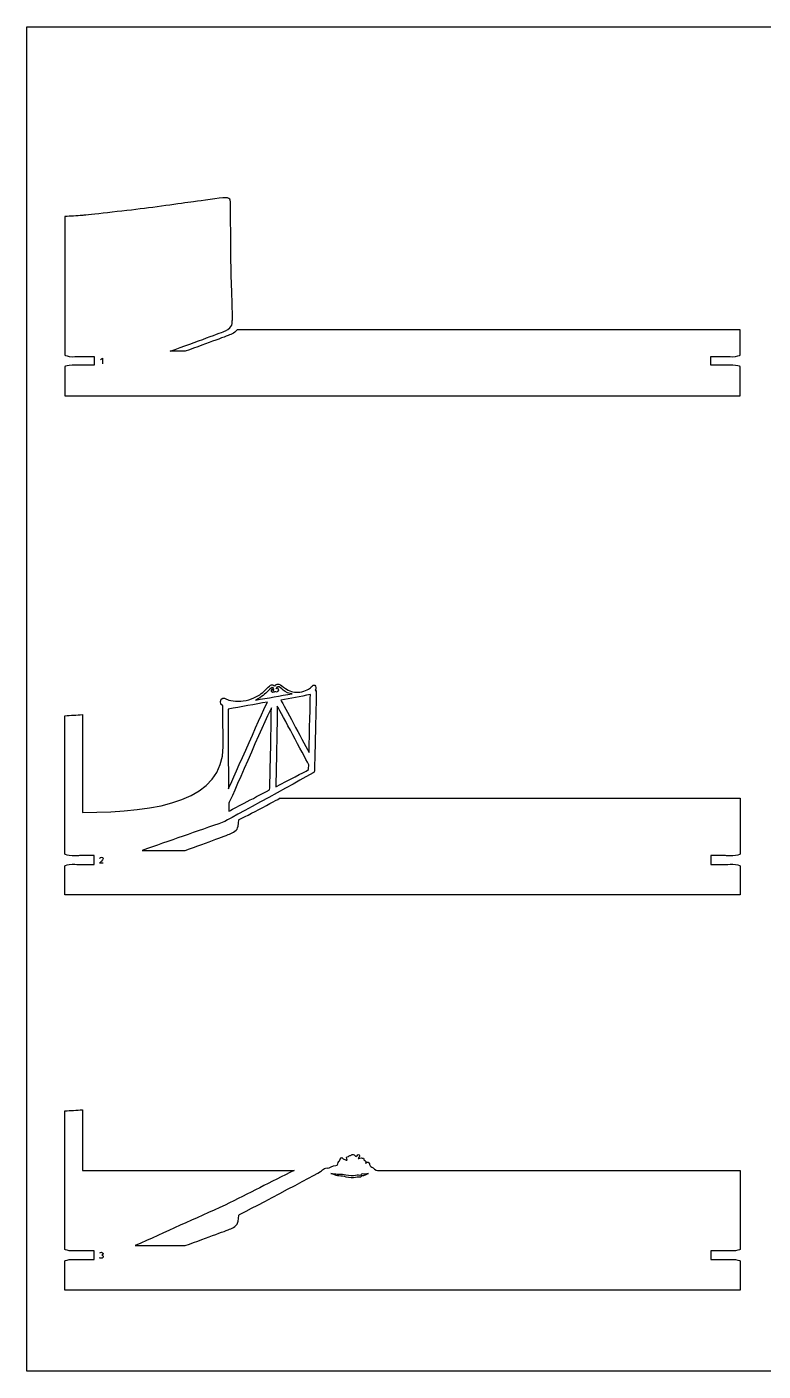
# Model space of a CAD drawing. Extents: x 0 to 1250, y 0 to 460.
# Drawn here: x 0.1 to 251.8, y 0.1 to 460.1 of the extents above; entities that cross this region are included whole.
import ezdxf

# ---------------------------------------------------------------- set-up
doc = ezdxf.new("R2010")
doc.units = 0
doc.header["$MEASUREMENT"] = 0
doc.layers.add('DEFAULT', color=18, linetype='CONTINUOUS')

msp = doc.modelspace()

# ---------------------------------------------------------------- linework, layer by layer
at = {"layer": 'DEFAULT', "color": 18}
msp.add_lwpolyline([(1250.13, 0.12), (0.12, 0.12), (0.12, 460.12), (1250.13, 460.12)], close=True, dxfattribs=at)
for points in [[(25.28, 346.27), (25.93, 346.79), (25.93, 344.84)], [(23.1, 38.29), (23.1, 41.29)]]:
    msp.add_lwpolyline(points, dxfattribs=at)
at = {"layer": 'DEFAULT', "color": 1}
for points, knots in [([(233.95, 347.32), (233.95, 346.32), (233.95, 345.32), (233.95, 344.32), (235.62, 344.32), (237.28, 344.32), (238.95, 344.32), (239.29, 344.32), (240.07, 344.37), (241.45, 344.37), (242.83, 344.37), (243.95, 343.92), (243.95, 343.87), (243.95, 340.54), (243.95, 337.2), (243.95, 333.87), (167, 333.87), (90.05, 333.87), (13.1, 333.87), (13.1, 337.2), (13.1, 340.54), (13.1, 343.87), (13.1, 343.92), (14.22, 344.37), (15.6, 344.37), (16.99, 344.37), (17.76, 344.32), (18.11, 344.32), (19.77, 344.32), (21.44, 344.32), (23.1, 344.32), (23.1, 345.32), (23.1, 346.32), (23.1, 347.32), (21.44, 347.32), (19.77, 347.32), (18.11, 347.32), (17.76, 347.32), (16.99, 347.27), (15.6, 347.27), (14.22, 347.27), (13.1, 347.72), (13.1, 347.77), (13.1, 363.58), (13.1, 379.39), (13.1, 395.2), (15.1, 395.33), (17.1, 395.46), (19.1, 395.58), (19.1, 395.58), (31.34, 396.93), (38.87, 397.81), (46.4, 398.7), (55.45, 400.11), (58.45, 400.46), (61.45, 400.81), (67.74, 401.87), (68.68, 401.64), (69.44, 401.45), (69.66, 401.03), (69.72, 400.26), (69.74, 400.07), (69.74, 399.86), (69.74, 399.64), (69.74, 399.44), (69.74, 398.72), (69.75, 397.63), (69.77, 392.48), (69.86, 379.14), (69.95, 375.24), (69.96, 375.01), (69.96, 374.81), (69.97, 374.65), (70, 373.84), (70.04, 372.65), (70.09, 371.3), (70.19, 368.54), (70.32, 365.1), (70.37, 362.7), (70.39, 361.89), (70.41, 361.2), (70.41, 360.7), (70.41, 360.3), (70.4, 360.02), (70.38, 359.89), (70.27, 358.89), (70.62, 357.36), (67.97, 356.13), (66.83, 355.59), (58.34, 352.48), (49.08, 349.11), (50.79, 349.11), (52.51, 349.11), (54.23, 349.11), (62.12, 351.96), (69.03, 354.5), (70.09, 354.99), (71.06, 355.45), (71.63, 355.94), (71.96, 356.43), (129.29, 356.43), (186.62, 356.43), (243.95, 356.43), (243.95, 353.54), (243.95, 350.66), (243.95, 347.77), (243.95, 347.72), (242.83, 347.27), (241.45, 347.27), (240.07, 347.27), (239.29, 347.32), (238.95, 347.32), (237.28, 347.32), (235.62, 347.32), (233.95, 347.32)], [14.17, 14.17, 14.17, 14.17, 22.67, 22.67, 22.67, 36.84, 36.84, 36.84, 37.84, 37.84, 37.84, 38.84, 38.84, 38.84, 67.18, 67.18, 67.18, 721.55, 721.55, 721.55, 749.89, 749.89, 749.89, 750.89, 750.89, 750.89, 751.89, 751.89, 751.89, 766.06, 766.06, 766.06, 774.56, 774.56, 774.56, 788.73, 788.73, 788.73, 789.73, 789.73, 789.73, 790.73, 790.73, 790.73, 925.18, 925.18, 925.18, 926.18, 926.18, 926.18, 927.18, 927.18, 927.18, 928.18, 928.18, 928.18, 929.18, 929.18, 929.18, 930.18, 930.18, 930.18, 931.18, 931.18, 931.18, 932.18, 932.18, 932.18, 933.18, 933.18, 933.18, 934.18, 934.18, 934.18, 935.18, 935.18, 935.18, 936.18, 936.18, 936.18, 937.18, 937.18, 937.18, 938.18, 938.18, 938.18, 939.18, 939.18, 939.18, 940.18, 940.18, 940.18, 954.79, 954.79, 954.79, 955.79, 955.79, 955.79, 956.79, 956.79, 956.79, 1444.32, 1444.32, 1444.32, 1468.86, 1468.86, 1468.86, 1469.86, 1469.86, 1469.86, 1470.86, 1470.86, 1470.86, 1485.03, 1485.03, 1485.03, 1485.03]), ([(238.95, 176.52), (239.29, 176.52), (240.07, 176.47), (241.45, 176.47), (242.83, 176.47), (243.95, 176.92), (243.95, 176.97), (243.95, 183.38), (243.95, 189.79), (243.95, 196.2), (191.46, 196.2), (138.98, 196.2), (86.49, 196.2), (86.38, 195.88), (72.52, 188.76), (72.52, 188.76), (72.52, 187.03), (72.19, 185.9), (71.96, 185.63), (71.63, 185.14), (71.06, 184.65), (70.09, 184.19), (69.03, 183.7), (62.12, 181.16), (54.23, 178.31), (49.34, 178.31), (44.45, 178.31), (39.56, 178.31), (48.85, 181.55), (58.14, 184.8), (67.43, 188.04), (67.43, 188.04), (98.25, 204.82), (98.37, 205.14), (98.49, 205.47), (99.05, 233), (99.05, 233), (99.05, 233), (99.08, 233.11), (98.67, 233.05), (99.09, 233.64), (98.85, 234.64), (98.54, 234.84), (98.23, 235.03), (97.83, 234.79), (97.44, 234.35), (97.04, 233.91), (96.09, 233.05), (94.11, 232.61), (92.12, 232.17), (90.98, 232.48), (89.43, 233.16), (87.89, 233.84), (87.58, 234.48), (86.79, 234.99), (85.99, 235.5), (85.36, 235.25), (84.89, 234.51), (84.89, 234.51), (84.47, 235.07), (83.79, 234.95), (82.7, 234.76), (81.89, 233.07), (80.24, 231.95), (78.96, 231.08), (76.78, 229.81), (74.09, 229.46), (71.89, 229.14), (68.92, 229.72), (68.32, 230.05), (67.72, 230.38), (67.48, 230.44), (67.06, 230.39), (66.14, 230.28), (65.91, 228.32), (67.1, 227.8), (67.14, 223.17), (67.18, 218.54), (67.22, 213.9), (67.22, 213.9), (67.22, 213.89), (67.22, 213.88), (67.2, 195.59), (45.68, 191.3), (19.1, 191.3), (19.1, 202.46), (19.1, 213.62), (19.1, 224.78), (17.1, 224.66), (15.1, 224.53), (13.1, 224.4), (13.1, 208.59), (13.1, 192.78), (13.1, 176.97), (13.1, 176.92), (14.22, 176.47), (15.6, 176.47), (16.99, 176.47), (17.76, 176.52), (18.11, 176.52), (19.77, 176.52), (21.44, 176.52), (23.1, 176.52), (23.1, 175.52), (23.1, 174.52), (23.1, 173.52), (21.44, 173.52), (19.77, 173.52), (18.11, 173.52), (17.76, 173.52), (16.99, 173.57), (15.6, 173.57), (14.22, 173.57), (13.1, 173.12), (13.1, 173.07), (13.1, 169.73), (13.1, 166.4), (13.1, 163.07), (90.05, 163.07), (167, 163.07), (243.95, 163.07), (243.95, 166.4), (243.95, 169.73), (243.95, 173.07), (243.95, 173.12), (242.83, 173.57), (241.45, 173.57), (240.07, 173.57), (239.29, 173.52), (238.95, 173.52), (237.28, 173.52), (235.62, 173.52), (233.95, 173.52), (233.95, 174.52), (233.95, 175.52), (233.95, 176.52), (235.62, 176.52), (237.28, 176.52), (238.95, 176.52)], [14.17, 14.17, 14.17, 14.17, 15.17, 15.17, 15.17, 16.17, 16.17, 16.17, 70.67, 70.67, 70.67, 517.01, 517.01, 517.01, 518.01, 518.01, 518.01, 519.01, 519.01, 519.01, 520.01, 520.01, 520.01, 521.01, 521.01, 521.01, 562.59, 562.59, 562.59, 563.59, 563.59, 563.59, 564.59, 564.59, 564.59, 565.59, 565.59, 565.59, 566.59, 566.59, 566.59, 567.59, 567.59, 567.59, 568.59, 568.59, 568.59, 569.59, 569.59, 569.59, 570.59, 570.59, 570.59, 571.59, 571.59, 571.59, 572.59, 572.59, 572.59, 573.59, 573.59, 573.59, 574.59, 574.59, 574.59, 575.59, 575.59, 575.59, 576.59, 576.59, 576.59, 577.59, 577.59, 577.59, 578.59, 578.59, 578.59, 617.990382, 617.990382, 617.990382, 618.070382, 618.070382, 618.070382, 619.070382, 619.070382, 619.070382, 713.977382, 713.977382, 713.977382, 714.977382, 714.977382, 714.977382, 849.427382, 849.427382, 849.427382, 850.427382, 850.427382, 850.427382, 851.427382, 851.427382, 851.427382, 865.597382, 865.597382, 865.597382, 874.097382, 874.097382, 874.097382, 888.267382, 888.267382, 888.267382, 889.267382, 889.267382, 889.267382, 890.267382, 890.267382, 890.267382, 918.607382, 918.607382, 918.607382, 1572.977382, 1572.977382, 1572.977382, 1601.317382, 1601.317382, 1601.317382, 1602.317382, 1602.317382, 1602.317382, 1603.317382, 1603.317382, 1603.317382, 1617.487382, 1617.487382, 1617.487382, 1625.987382, 1625.987382, 1625.987382, 1640.157382, 1640.157382, 1640.157382, 1640.157382]), ([(82.49, 232.81), (83.3, 233.69), (83.99, 234.39), (84.34, 234), (84.65, 233.65), (84.46, 232.65), (84.2, 232.96), (84.05, 233.15), (84.23, 233.36), (84.23, 233.36), (84.15, 233.45), (84.06, 233.53), (83.98, 233.61), (83.44, 232.98), (83.86, 232.35), (84.24, 232.34), (84.46, 232.33), (84.89, 232.5), (84.89, 232.73), (85.44, 232.48), (85.53, 232.37), (85.91, 232.77), (86.29, 233.17), (86, 233.89), (85.76, 233.93), (85.53, 233.95), (85.35, 233.67), (85.35, 233.59), (85.35, 233.66), (85.37, 234.3), (85.91, 234.32), (86.5, 234.36), (87.04, 233.71), (87.78, 233.12), (88.51, 232.53), (89.9, 231.77), (90.86, 231.92), (86.69, 231.21), (82.51, 230.49), (78.33, 229.77), (80.44, 230.85), (81.67, 231.92), (82.49, 232.81)], [1, 1, 1, 1, 2, 2, 2, 3, 3, 3, 4, 4, 4, 5, 5, 5, 6, 6, 6, 7, 7, 7, 8, 8, 8, 9, 9, 9, 10, 10, 10, 11, 11, 11, 12, 12, 12, 13, 13, 13, 14, 14, 14, 15, 15, 15, 15]), ([(97.03, 231.61), (96.98, 229.13), (96.76, 218.79), (96.59, 211.8), (93.99, 216.73), (88.2, 227.51), (86.88, 229.76), (90.27, 230.38), (93.65, 231), (97.03, 231.61)], [0, 0, 0, 0, 1, 1, 1, 2, 2, 2, 31.245092, 31.245092, 31.245092, 31.245092]), ([(82.39, 229.06), (80.07, 224.61), (69.23, 199.66), (69.02, 199.44), (68.98, 208.5), (68.95, 217.57), (68.91, 226.63), (73.4, 227.44), (77.89, 228.25), (82.39, 229.06)], [0, 0, 0, 0, 1, 1, 1, 2, 2, 2, 3, 3, 3, 3]), ([(83.11, 199.03), (77.24, 195.99), (70.49, 192.43), (69.15, 191.72), (69.15, 192.63), (69.15, 193.54), (69.15, 194.45), (69.37, 194.66), (81.28, 222.37), (83.71, 227.07), (83.57, 219.45), (83.27, 201.76), (83.11, 199.03)], [0, 0, 0, 0, 1, 1, 1, 8.72, 8.72, 8.72, 9.72, 9.72, 9.72, 10.72, 10.72, 10.72, 10.72]), ([(96.47, 207.64), (96.45, 206.94), (96.44, 206.37), (96.42, 205.95), (94.37, 204.82), (89.91, 202.55), (85.17, 200.09), (85.39, 205.16), (85.62, 221.6), (85.73, 227.72), (87.46, 224.5), (94.52, 211.42), (96.47, 207.64)], [0, 0, 0, 0, 1, 1, 1, 2, 2, 2, 3, 3, 3, 4, 4, 4, 4]), ([(238.95, 41.29), (239.29, 41.29), (240.07, 41.24), (241.45, 41.24), (242.83, 41.24), (243.95, 41.69), (243.95, 41.74), (243.95, 50.77), (243.95, 59.8), (243.95, 68.83), (202.63, 68.83), (161.32, 68.83), (120, 68.83), (119.29, 68.5), (118.64, 69.97), (118.08, 69.97), (117.52, 69.97), (117.29, 70.79), (117.2, 71.08), (117.11, 71.38), (116.58, 72.02), (116.08, 71.44), (115.58, 70.86), (116.41, 71.76), (115.65, 72.17), (114.9, 72.58), (115.64, 73.05), (114.77, 72.99), (115.13, 73.01), (114.02, 73.18), (113.57, 72.92), (113.13, 72.65), (113.66, 73.38), (113.84, 73.65), (114.02, 73.91), (113.49, 74.53), (113.22, 74.09), (112.96, 73.65), (112.72, 73.49), (112.47, 73.65), (112.23, 73.8), (112.19, 74.22), (111.61, 74.29), (111.04, 74.35), (111.13, 73.89), (110.73, 73.93), (110.34, 73.98), (110.29, 73.65), (109.61, 73.43), (108.93, 73.21), (109.94, 72.37), (109.5, 72.3), (109.06, 72.24), (108.93, 72.65), (108.51, 72.61), (108.09, 72.57), (108.02, 73.58), (107.56, 73.16), (107.09, 72.75), (107.07, 71.95), (106.81, 71.84), (106.21, 71.64), (106.6, 70.28), (105.72, 70.49), (104.84, 70.71), (103.21, 69.3), (103.03, 69.61), (102.85, 69.92), (100.8, 69.2), (100.81, 68.61), (100.69, 68.29), (72.52, 53.53), (72.52, 53.53), (72.52, 51.8), (72.18, 50.66), (71.96, 50.39), (71.62, 49.9), (71.06, 49.41), (70.09, 48.96), (69.03, 48.46), (62.12, 45.93), (54.23, 43.07), (48.53, 43.07), (42.83, 43.07), (37.13, 43.07), (47.41, 47.7), (57.68, 52.33), (67.96, 56.96), (75.79, 60.91), (83.62, 64.87), (91.46, 68.83), (67.34, 68.83), (43.22, 68.83), (19.1, 68.83), (19.1, 75.73), (19.1, 82.64), (19.1, 89.55), (17.1, 89.42), (15.1, 89.3), (13.1, 89.17), (13.1, 73.36), (13.1, 57.55), (13.1, 41.74), (13.1, 41.68), (14.22, 41.24), (15.6, 41.24), (16.99, 41.24), (17.76, 41.28), (18.11, 41.28), (19.77, 41.28), (21.44, 41.28), (23.1, 41.28), (23.1, 40.29), (23.1, 39.29), (23.1, 38.29), (21.44, 38.29), (19.77, 38.29), (18.11, 38.29), (17.76, 38.29), (16.99, 38.34), (15.6, 38.34), (14.22, 38.34), (13.1, 37.89), (13.1, 37.83), (13.1, 34.5), (13.1, 31.17), (13.1, 27.84), (90.05, 27.84), (167, 27.84), (243.95, 27.84), (243.95, 31.17), (243.95, 34.5), (243.95, 37.83), (243.95, 37.89), (242.83, 38.34), (241.45, 38.34), (240.07, 38.34), (239.29, 38.29), (238.95, 38.29), (237.28, 38.29), (235.62, 38.29), (233.95, 38.29), (233.95, 39.29), (233.95, 40.29), (233.95, 41.29), (235.62, 41.29), (237.28, 41.29), (238.95, 41.29)], [14.17, 14.17, 14.17, 14.17, 15.17, 15.17, 15.17, 16.17, 16.17, 16.17, 92.95, 92.95, 92.95, 444.31, 444.31, 444.31, 445.31, 445.31, 445.31, 446.31, 446.31, 446.31, 447.31, 447.31, 447.31, 448.31, 448.31, 448.31, 449.31, 449.31, 449.31, 450.31, 450.31, 450.31, 451.31, 451.31, 451.31, 452.31, 452.31, 452.31, 453.31, 453.31, 453.31, 454.31, 454.31, 454.31, 455.31, 455.31, 455.31, 456.31, 456.31, 456.31, 457.31, 457.31, 457.31, 458.31, 458.31, 458.31, 459.31, 459.31, 459.31, 460.31, 460.31, 460.31, 461.31, 461.31, 461.31, 462.31, 462.31, 462.31, 463.31, 463.31, 463.31, 464.31, 464.31, 464.31, 465.31, 465.31, 465.31, 466.31, 466.31, 466.31, 467.31, 467.31, 467.31, 515.78, 515.78, 515.78, 516.78, 516.78, 516.78, 517.78, 517.78, 517.78, 722.89, 722.89, 722.89, 781.63, 781.63, 781.63, 782.63, 782.63, 782.63, 917.08, 917.08, 917.08, 918.08, 918.08, 918.08, 919.08, 919.08, 919.08, 933.25, 933.25, 933.25, 941.75, 941.75, 941.75, 955.92, 955.92, 955.92, 956.92, 956.92, 956.92, 957.92, 957.92, 957.92, 986.26, 986.26, 986.26, 1640.63, 1640.63, 1640.63, 1668.97, 1668.97, 1668.97, 1669.97, 1669.97, 1669.97, 1670.97, 1670.97, 1670.97, 1685.14, 1685.14, 1685.14, 1693.64, 1693.64, 1693.64, 1707.81, 1707.81, 1707.81, 1707.81]), ([(114.99, 67.07), (114.58, 67.19), (114.54, 66.51), (113.92, 66.57), (113.3, 66.62), (112.86, 66.66), (111.8, 66.42), (110.75, 66.19), (109.21, 66.66), (108.54, 66.8), (107.86, 66.95), (106.95, 67.04), (106.28, 67.04), (105.6, 67.04), (104.72, 67.67), (104.05, 67.73), (104.72, 67.67), (105.54, 67.44), (106.22, 67.44), (106.89, 67.44), (107.86, 67.5), (108.54, 67.35), (109.21, 67.2), (110.75, 66.73), (111.8, 66.97), (112.86, 67.2), (113.3, 67.17), (113.92, 67.11), (114.54, 67.06), (114.36, 67.73), (114.77, 67.61), (115.18, 67.5), (116.21, 67.52), (116.89, 67.73), (116.21, 67.52), (115.4, 66.95), (114.99, 67.07)], [1, 1, 1, 1, 2, 2, 2, 3, 3, 3, 4, 4, 4, 5, 5, 5, 6, 6, 6, 7, 7, 7, 8, 8, 8, 9, 9, 9, 10, 10, 10, 11, 11, 11, 12, 12, 12, 13, 13, 13, 13])]:
    msp.add_open_spline(points, degree=3, knots=knots, dxfattribs=at)
at = {"layer": 'DEFAULT', "color": 18}
for points, knots in [([(25.03, 175.52), (25.03, 175.89), (25.35, 176.01), (25.58, 176.01), (26, 176.01), (26.18, 175.8), (26.18, 175.53), (26.18, 175.17), (24.98, 174.03), (24.98, 174.03), (25.39, 174.03), (25.81, 174.03), (26.22, 174.03)], [0, 0, 0, 0, 1, 1, 1, 2, 2, 2, 3, 3, 3, 6.527, 6.527, 6.527, 6.527]), ([(25.07, 40.64), (25.17, 40.72), (25.37, 40.79), (25.58, 40.79), (25.96, 40.79), (26.14, 40.56), (26.14, 40.33), (26.14, 40.13), (26.02, 39.96), (25.78, 39.86), (26.02, 39.81), (26.21, 39.63), (26.21, 39.36), (26.21, 39.05), (25.97, 38.78), (25.5, 38.78), (25.28, 38.78), (25.09, 38.85), (24.99, 38.91)], [0, 0, 0, 0, 1, 1, 1, 2, 2, 2, 3, 3, 3, 4, 4, 4, 5, 5, 5, 6, 6, 6, 6])]:
    msp.add_open_spline(points, degree=3, knots=knots, dxfattribs=at)

doc.saveas('drawing.dxf')
